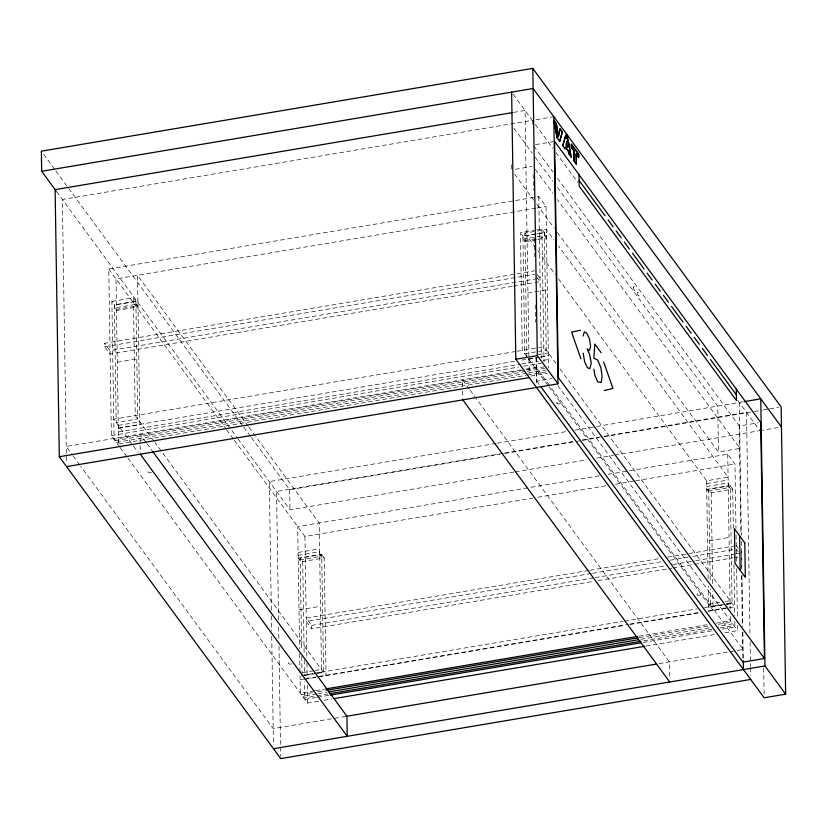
<?xml version="1.0" encoding="UTF-8"?>
<svg xmlns="http://www.w3.org/2000/svg" width="827" height="827" viewBox="0 0 827 827"><rect width="100%" height="100%" fill="white"/><g stroke="black" fill="none" stroke-linecap="round" stroke-linejoin="round"><path stroke-width="0.62" stroke-dasharray="4.13 3.1" d="M513.608 112.389L525.073 110.467L529.208 373.711M532.371 124.205L532.319 120.339L62.356 199.493L66.501 462.841M536.113 119.698L553.811 116.71M535.638 144.601L553.346 141.624M515.324 169.277L531.771 166.506M119.408 446.58L111.376 435.633L108.751 269.033L538.78 196.609L546.016 206.481L548.559 367.901M535.844 208.197L115.997 278.916L118.612 445.505M537.116 207.98L546.016 206.481M111.893 301.431L133.395 297.803L135.876 301.193A3.246 0.899 80.4 0 0 136.962 305.473A3.246 0.899 80.4 0 0 137.954 304.016L116.452 307.634A3.246 0.899 80.4 0 1 115.46 309.091A3.246 0.899 80.4 0 1 114.374 304.812L111.893 301.431L114.064 439.292L525 370.082M526.82 356.592L522.271 350.379L520.421 232.614L535.596 230.061M536.857 229.844L541.923 228.996L544.404 232.377A3.246 0.899 80.4 0 0 545.479 236.667A3.246 0.899 80.4 0 0 546.471 235.199L524.969 238.827A3.246 0.899 80.4 0 1 523.977 240.285A3.246 0.899 80.4 0 1 522.902 236.005L520.421 232.614M539.514 357.326L526.861 359.456L524.876 233.08L546.378 229.461L554.018 239.861M535.545 233.876L522.902 236.005L524.752 353.77L537.395 351.64M536.816 233.659L544.404 232.377L546.254 350.141L538.666 351.423M116.4 304.76L137.902 301.142M524.928 235.953L546.43 232.325M115.966 309.412L137.468 305.794M524.494 240.605L545.996 236.987M536.403 239.778L525.021 241.701L522.943 238.879M537.664 239.561L546.513 238.073L544.445 235.25M512.12 286.338L110.094 354.059L104.709 346.72L104.657 343.277L534.676 270.842M104.709 346.72L534.728 274.295M513.391 286.121L540.114 281.625L537.426 277.955M117.31 362.205L136.962 358.897M527.667 293.089L547.329 289.781M515.779 351.475L113.744 419.196L138.171 452.483M517.051 351.258L537.447 347.826M538.677 347.619L543.773 346.761L555.982 363.404M118.302 425.398L139.804 421.78M538.201 354.669L548.322 352.964M118.344 428.045L515.283 361.182M521.651 360.107L535.638 357.75M540.734 356.892L548.363 355.61M118.344 428.272L139.846 424.644L137.499 275.288L248.193 426.194M540.775 357.119L548.363 355.837M118.406 431.942L520.431 364.231M521.703 364.014L538.243 361.234M543.339 360.376L548.425 359.518M111.376 435.633L518.498 367.054M523.584 366.196L541.396 363.198M520.938 369.917L66.243 446.508L72.352 454.84M526.003 369.069L536.196 367.353L549.945 386.095M526.272 369.865L544.083 366.868M115.056 440.646L525.724 371.478M526.995 371.261L544.797 368.263M527.016 373.225L116.628 442.352L117.91 444.099L526.034 375.355M528.288 373.008L546.078 370.02M527.306 375.148L546.368 371.933M530.831 376.068L547.36 373.287M536.454 357.905L536.816 381.133L551.991 378.57M496.004 443.427L269.302 481.603L271.328 610.264M497.275 443.21L566.05 431.622M574.961 430.123L595.347 426.691M596.618 426.474L743.049 401.808M503.25 453.299L276.549 491.476L278.575 620.529M504.522 453.082L573.297 441.494M582.208 439.995L602.583 436.563M603.855 436.346L746.502 412.322L750.006 635.57M251.48 437.628L289.688 489.708L499.756 454.323M504.852 453.465L581.247 440.605M582.518 440.388L599.068 437.597M604.165 436.739L753.128 411.65M754.4 411.433L762.039 410.151M763.311 409.934L768.407 409.076M769.679 408.858L778.589 407.36M557.532 178.332L739.224 426.008L758.194 422.814M238 438.93L289.998 509.814L514.084 472.072M515.355 471.855L586.653 459.853M596.836 458.137L613.396 455.346M614.668 455.129L758.535 430.898M759.806 430.681L778.92 427.466M557.357 232.377L718.477 452.028L739.979 448.41L557.47 199.607M599.224 475.814L297.699 526.603L299.612 648.678M608.124 474.316L727.719 454.178L734.965 464.05L735.978 528.618M234.33 440.222L304.936 536.485L532.671 498.123M537.757 497.265L606.46 485.697M615.371 484.198L634.454 480.983M635.725 480.766L734.965 464.05M558.473 278.875L706.578 480.776L728.08 477.158L558.597 246.105M298.102 552.457L319.604 548.839M706.62 483.65L728.122 480.022M299.736 559.931L321.238 556.313M708.263 491.124L729.755 487.506M324.194 557.915L321.713 554.524A3.246 0.899 80.4 0 1 320.731 555.992A3.246 0.899 80.4 0 1 319.646 551.712L298.144 555.331A3.246 0.899 80.4 0 0 299.229 559.61A3.246 0.899 80.4 0 0 300.211 558.153L302.703 561.533L324.194 557.915L326.045 675.68L155.073 442.59M732.722 489.108L730.241 485.718A3.246 0.899 80.4 0 1 729.249 487.186A3.246 0.899 80.4 0 1 728.173 482.896L706.672 486.524A3.246 0.899 80.4 0 0 707.747 490.804A3.246 0.899 80.4 0 0 708.739 489.336L711.22 492.727L732.722 489.108L733.342 528.784M299.002 609.902L318.664 606.594M709.37 540.786L729.021 537.467M588.659 570.485L306.217 618.058L311.603 625.388L311.655 628.84L592.825 581.474M589.93 570.268L659.905 558.483M667.544 557.191L687.899 553.77M689.17 553.552L734.965 545.841M591.264 573.493L306.269 621.501L311.655 628.84M592.535 573.287L661.228 561.709M670.139 560.21L687.95 557.212M693.036 556.354L735.027 549.283M311.603 625.388L594.044 577.815M595.316 577.597L665.29 565.813M672.92 564.531L694.546 560.882M695.817 560.675L735.265 554.028M736.537 553.811L740.351 553.17M597.911 580.616L671.7 568.19M672.971 567.973L693.326 564.552M694.608 564.334L732.774 557.905M734.045 557.687L737.86 557.047M302.527 672.671L313.909 670.749M315.17 670.542L321.496 669.467M708.522 604.279L719.903 602.366M724.959 601.518L730.014 600.66M301.307 675.525L312.761 673.591M314.033 673.374L623.186 621.304M624.468 621.087L696.985 608.879M704.614 607.587L721.154 604.806M726.24 603.948L730.065 603.307M305.101 675.111L312.689 673.84M317.744 672.982L321.538 672.341L319.191 522.984L255.832 436.604M725 604.382L708.563 607.152L708.232 586.209M726.271 604.175L730.065 603.534M304.594 675.483L315.976 673.571M317.237 673.354L323.564 672.289L321.713 554.524L300.211 558.153L301.659 650.311M721.971 605.188L710.589 607.101L710.3 589.031M727.026 604.33L732.091 603.483L730.241 485.718L708.739 489.336L710.207 582.787M300.098 679.639L305.184 678.781M306.455 678.574L317.909 676.641M319.181 676.424L628.344 624.354M629.616 624.137L699.59 612.352M708.491 610.853L727.574 607.638M304.553 679.298L625.16 625.295M630.246 624.437L700.221 612.652M707.85 611.37L734.572 606.873L559.011 367.539M314.301 690.845L300.315 693.202L300.046 676.414M315.583 690.628L324.484 689.129M638.733 636.201L708.708 624.406M716.337 623.124L730.334 620.767L730.251 615.598M301.307 694.556L312.751 692.623M317.837 691.765L325.466 690.483M639.498 637.586L709.432 625.812M718.332 624.313L731.037 622.173L732.329 623.92L718.353 626.277M316.855 693.905L302.878 696.251L304.16 697.998L315.604 696.076M318.126 693.688L327.016 692.189M640.842 639.323L710.724 627.559M316.875 695.858L328.319 693.936M643.623 640.822L712.285 629.264M719.903 627.972L733.89 625.615M316.317 697.481L304.863 699.404L304.584 681.81M317.589 697.264L329.032 695.331M643.282 642.403L713.256 630.619M722.167 629.12L734.883 626.969L734.789 620.695M127.803 458.024L307.551 703.074L319.005 701.141M324.091 700.283L331.73 699.001M645.98 646.073L715.944 634.288M724.855 632.789L737.581 630.639L737.498 625.481M345.779 716.399L273.189 728.618L80.746 466.294M659.078 663.626L743.142 649.464L550.699 387.129M513.102 94.144L532.319 120.339M535.369 124.505L552.932 148.446M555.982 152.602L578.135 182.798M737.736 400.371L759.951 430.66M533.87 146.069L552.953 172.088M513.867 128.123L532.195 153.109M535.245 157.275L552.808 181.216M557.398 187.46L717.753 406.067L718.477 452.028M535.327 169.411L552.891 193.363M514.59 174.073L533.684 200.103M536.733 204.269L554.297 228.211M730.282 488.592L728.215 485.769L706.713 489.388L708.78 492.21M524.876 233.08L534.8 246.611M537.86 250.767L555.413 274.709M537.364 274.512L540.062 278.182L110.032 350.607L104.657 343.277M736.247 545.624L738.263 548.373M736.299 549.066L738.315 551.816M557.822 385.589L737.581 630.639M528.35 358.67L548.198 385.723M548.963 386.767L713.07 610.491L712.771 591.284M536.816 381.133L539.866 385.289M469.354 389.135L462.479 379.769L462.572 386.054M470.108 390.179L669.425 661.879L669.674 678.223M248.958 427.239L255.067 435.56M43.645 154.298L55.099 169.928M55.864 170.972L243.076 426.174M243.841 427.218L250.715 436.584M56.567 191.595L237.277 437.948M135.928 304.067L137.995 306.889L116.493 310.507L114.426 307.685M321.765 557.398L319.687 554.576L298.196 558.204L300.263 561.026M108.751 269.033L225.936 428.779M226.691 429.823L233.565 439.189M154.308 441.546L135.246 415.567L133.395 297.803M146.069 442.424L139.959 434.092L140.259 452.938M146.834 443.458L152.178 450.746M120.163 447.624L127.038 456.98M73.117 455.873L79.981 465.25M763.683 668.102L764.107 695.207M750.11 642.021L750.492 666.541M750.513 667.834L750.637 675.576M739.255 402.449L741.343 535.369M741.437 541.396L741.891 570.206M741.974 575.365L742.78 626.99M742.863 632.148L743.297 659.522M739.224 426.008L740.909 533.095M741.188 551.154L741.478 569.224M741.571 575.675L742.367 625.987M742.47 632.438L742.873 658.24M736.071 535.079L736.506 562.195M736.609 568.656L737.395 619.02M733.911 564.624L734.707 615.66M727.719 454.178L730.148 609.148M711.22 492.727L712.667 584.885M706.578 480.776L708.108 578.466M541.923 228.996L544.011 361.844M538.78 196.609L541.313 358.029M533.167 174.373L533.405 190.024M534.17 238.693L534.459 256.711M535.214 304.874L535.482 322.323M536.03 357.057L536.454 383.687M511.458 164.811L511.531 169.917M462.655 391.078L462.769 398.614M304.936 536.485L306.848 657.878M306.92 663.037L307.168 678.533M307.272 684.994L307.551 703.074M302.703 561.533L304.171 654.984M304.243 660.101L304.491 675.463M301.762 656.555L302.041 674.636M299.694 653.733L299.994 673.095M289.688 489.708L289.998 509.814M278.678 626.98L278.875 639.881M278.978 646.332L280.539 745.696M280.56 746.988L280.704 756.023M271.411 615.815L271.649 630.846M271.742 636.459L273.437 744.962M291.445 663.916A1.943 0.899 -0.9 0 1 288.52 663.492A1.943 0.899 -0.9 0 1 290.246 662.282M151.517 472.486A1.943 0.899 -0.9 0 1 148.901 472.641A1.943 0.899 -0.9 0 1 148.395 471.452A1.943 0.899 -0.9 0 1 150.927 471.09M135.876 301.193L114.374 304.812L116.225 422.576L137.727 418.958L135.876 301.193M697.606 595.058A1.943 0.899 -0.9 0 0 700.8 594.52A1.943 0.899 -0.9 0 0 698.267 593.517A1.943 0.899 -0.9 0 0 697.606 595.058M557.295 403.783A1.943 0.899 -0.9 0 0 560.489 403.245A1.943 0.899 -0.9 0 0 557.956 402.253A1.943 0.899 -0.9 0 0 557.295 403.783M637.72 292.82A1.943 0.538 80.4 0 0 638.516 295.973A1.943 0.538 80.4 0 0 638.744 293.461A1.943 0.538 80.4 0 0 637.72 292.82M633.575 287.176A1.943 0.538 80.4 0 0 634.371 290.329A1.943 0.538 80.4 0 0 634.609 287.827A1.943 0.538 80.4 0 0 633.575 287.176"/><path stroke-width="1.24" d="M565.037 148.612L565.389 146.886L568.397 150.99L568.821 153.77L571.271 157.378L568.087 139.701L565.42 136.062L562.66 145.635L565.161 149.036L565.503 147.32L568.283 151.093L568.707 153.884M559.61 141.21L562.215 131.969L560.086 129.053L558.38 136.951L556.313 123.916L554.1 120.907L557.181 137.892L559.724 141.634L562.443 132.01L559.962 128.619L558.359 136.031L556.426 123.802L553.873 120.318L557.078 138.016M562.887 145.676L565.534 136.486L567.984 139.825L571.033 156.789M583.076 336.082L584.348 331.834L586.85 333.219L589.455 338.801L590.612 346.348L589.517 350.431L587.098 348.963L589.579 354.307L591.274 363.146L589.806 368.739L587.387 367.664L584.627 361.678L583.159 353.119M566.619 134.16L565.751 135.711L566.805 137.137L568.5 136.734M604.123 390.489L612.962 388.483L603.679 361.999M580.42 330.283L571.581 332.061L580.864 358.773M511.624 92.128L515.821 359.249L764.148 697.781L785.65 694.163L781.143 406.936L532.805 68.393L41.35 151.176L41.67 171.282L56.184 191.078M41.67 171.282L533.126 88.499L781.453 427.042M512.337 112.606L55.12 189.621L59.317 456.742L280.746 758.607L750.699 679.443M515.821 359.249L537.312 355.62L558.008 383.831L66.553 466.614M59.317 456.742L529.27 377.588M744.321 401.602L760.757 398.831L764.954 665.952L785.65 694.163M325.755 688.912L637.462 636.408M326.737 690.266L638.227 637.803M328.288 691.972L638.299 639.757M329.591 693.719L641.08 641.256M330.314 695.125L640.739 642.827M334.273 698.577L644.698 646.29M345.779 716.399L656.535 664.05M764.437 658.488L558.318 377.505L554.607 141.407L760.726 422.39L764.437 658.488L742.935 662.117L540.631 386.333M273.499 748.724L764.954 665.952M579.117 180.441L604.982 215.692M608.031 219.858L613.127 226.794M616.177 230.96L621.273 237.897M624.323 242.063L629.409 249.01M632.469 253.165L644.016 268.909M647.065 273.065L652.162 280.012M655.211 284.178L660.297 291.114M663.357 295.28L668.443 302.217M671.503 306.383L683.04 322.117M686.1 326.283L691.186 333.219M694.246 337.385L699.332 344.321M702.392 348.487L707.478 355.424M710.538 359.59L736.392 394.851M601.157 352.705L594.799 344.042L593.848 358.101L597.652 360.055L600.929 367.757L602.077 376.419L601.167 382.539L597.807 381.878L594.995 375.696L593.838 369.193M462.789 399.875L669.736 681.986M152.943 451.79L346.906 716.203L347.216 736.309L140.28 454.199M743.318 660.773L743.452 669.57M739.627 535.855L740.165 570.32M736.309 389.103L736.485 400.588L579.21 186.189L579.024 174.693M576.264 163.911L576.109 153.657L578.6 157.047L578.549 154.235L571.436 144.539L571.488 147.361L573.979 150.752L574.134 161.017M553.811 116.71L558.008 383.831M532.805 68.393L537.312 355.62M566.774 141.376L565.988 145.097L567.725 147.464L566.774 141.376M566.712 134.563L566.019 135.804L566.743 136.786L568.108 136.455L566.712 134.563M578.704 154.173L571.281 144.053L571.333 147.413L573.824 150.814L573.979 161.069L576.429 164.408L576.264 154.142L578.755 157.543L578.704 154.173M744.796 542.905L734.448 528.794L734.986 563.259L745.334 577.37L744.796 542.905"/></g></svg>
